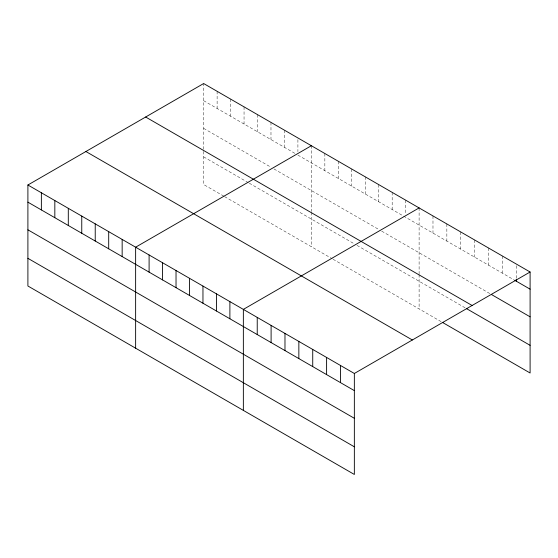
<?xml version="1.0" encoding="UTF-8"?>
<svg xmlns="http://www.w3.org/2000/svg" width="558" height="558" viewBox="0 0 558 558"><rect width="100%" height="100%" fill="white"/><g stroke="black" fill="none" stroke-linecap="round" stroke-linejoin="round"><path stroke-width="0.42" stroke-dasharray="2.79 2.09" d="M203.649 100.684L294.917 153.38M297.909 155.11L514.037 279.886M203.649 128.354L270.979 167.226M273.971 168.955L378.708 229.422M381.7 231.151L489.938 293.641M203.649 156.861L248.533 182.773M249.286 183.205L354.023 243.672M357.015 245.401L465.114 307.814M223.849 196.186L203.649 184.524L203.649 83.533M224.595 196.618L332.324 258.814M333.07 259.247L441.741 321.987M516.227 265.713L516.227 278.575M502.353 255.983L502.353 273.141M488.48 247.975L488.48 265.134M474.607 239.968L474.607 257.119M460.727 231.954L460.727 249.112M446.853 223.946L446.853 241.098M432.98 215.932L432.98 233.091M419.107 207.925L419.107 273.706M419.107 274.543L419.107 308.916M405.638 200.148L405.638 213.874M392.176 192.377L392.176 209.529M378.708 184.6L378.708 201.759M365.246 176.823L365.246 193.982M351.777 169.053L351.777 186.205M338.308 161.276L338.308 178.434M324.847 153.506L324.847 170.657M311.378 145.729L311.378 211.51M311.378 212.347L311.378 246.72M297.909 139.667L297.909 151.678M284.447 130.181L284.447 147.333M270.979 122.404L270.979 139.563M257.517 114.627L257.517 131.786M244.048 106.857L244.048 124.009M230.58 99.08L230.58 116.238M217.118 91.303L217.118 108.461"/><path stroke-width="0.84" d="M27.9 184.998L354.351 373.476L354.351 474.467L27.9 285.996L27.9 184.998L203.649 83.533L530.1 272.004L530.1 373.002L442.473 322.412M311.378 145.729L135.629 247.194L135.629 348.192M419.107 207.925L243.358 309.39L243.358 410.388M354.351 373.476L530.1 272.004M514.762 280.304L530.1 289.163M491.396 294.484L530.1 316.825M145.652 117.02L472.103 305.491M466.572 308.658L530.1 345.332M85.897 151.518L412.348 339.989M27.9 202.156L354.351 390.628M27.9 229.819L354.351 418.298M27.9 258.326L354.351 446.805M516.227 279.432L516.227 281.148M340.478 365.462L340.478 382.621M326.604 357.455L326.604 374.606M312.731 349.441L312.731 366.599M298.851 341.433L298.851 358.592M284.978 333.426L284.978 350.577M271.104 325.412L271.104 342.57M257.231 317.404L257.231 334.556M229.889 301.62L229.889 318.771M216.427 293.843L216.427 311.001M202.959 286.066L202.959 303.224M189.49 278.296L189.49 295.447M176.028 270.518L176.028 287.677M162.559 262.748L162.559 279.9M149.098 254.971L149.098 272.123M122.16 239.424L122.16 256.575M108.698 231.647L108.698 248.805M95.23 223.87L95.23 241.028M81.761 216.099L81.761 233.251M68.299 208.322L68.299 225.481M54.83 200.552L54.83 217.704M41.369 192.775L41.369 209.927"/></g></svg>
